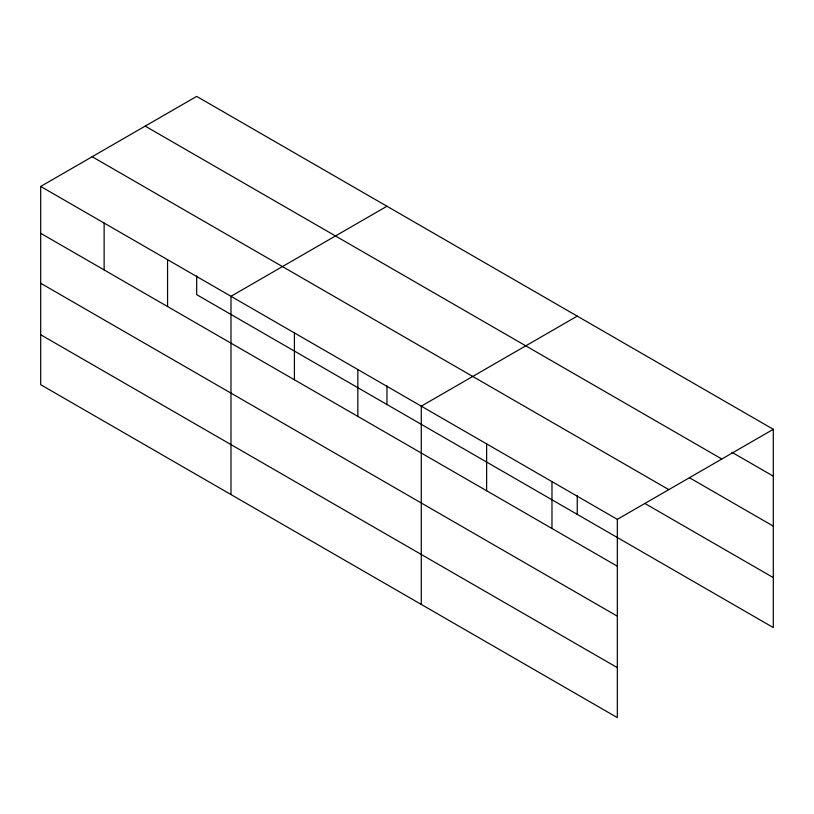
<?xml version="1.0" encoding="UTF-8"?>
<svg xmlns="http://www.w3.org/2000/svg" width="814" height="814" viewBox="0 0 814 814"><rect width="100%" height="100%" fill="white"/><g stroke="black" fill="none" stroke-linecap="round" stroke-linejoin="round"><path stroke-width="1.22" d="M617.327 616.178L617.327 519.352L40.7 186.437L40.7 384.696L617.327 717.612L617.327 616.178L40.7 283.262M196.673 275.915L196.673 294.648L773.3 627.563L773.3 429.304L196.673 96.388L40.7 186.437M386.955 206.247L230.983 296.296L230.983 494.556M577.248 316.117L421.276 406.166L421.276 604.415M617.327 519.352L773.3 429.304M731.908 452.269L773.3 476.17M145.197 126.109L721.825 459.015M689.427 477.706L773.3 526.129M92.175 156.726L668.803 489.631M644.78 503.398L773.3 577.604M40.7 233.303L617.327 566.218M40.7 334.737L617.327 667.653M577.248 495.634L577.248 514.367M551.973 481.623L551.973 528.479M486.63 443.895L486.63 490.75M386.955 385.775L386.955 404.507M357.845 369.536L357.845 416.402M294.414 332.916L294.414 379.782M167.562 259.676L167.562 306.542M104.131 223.056L104.131 269.922"/></g></svg>
